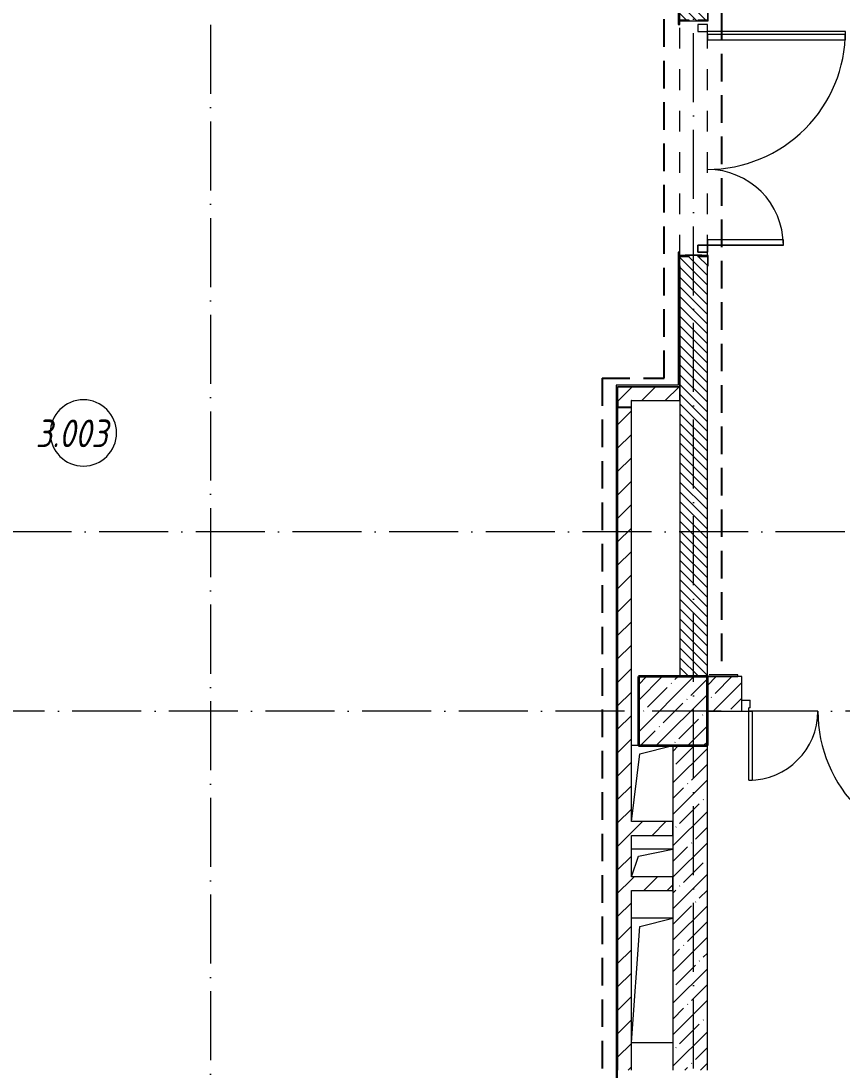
# Model space of a CAD drawing. Header units: millimetres. Extents: x -213536 to 1564669, y -45299 to 942238.
# Drawn here: x 432094 to 438041, y 505902 to 513502 of the extents above; entities that cross this region are included whole.
import ezdxf

# ---------------------------------------------------------------- set-up
doc = ezdxf.new("R2010")
doc.units = ezdxf.units.MM
for name, pattern in [('50_200_ШТРИХ_1Т_ш5_п1_п1_', [700, 500, -100, 0, -100]), ('Штрих короткий', [300, 150, -150]), ('Штриховая _2 мм - 1 мм_', [300, 200, -100])]:
    doc.linetypes.add(name, pattern=pattern)
for name, color, linetype, lineweight in [('0-1', 7, 'Continuous', 5), ('0-2', 7, 'Continuous', 9), ('3) ЖБ 4м', 3, 'Continuous', 30), ('Двери', 7, 'Continuous', 9), ('Каркас_Импост', 7, 'Continuous', 13), ('Марки помещений', 7, 'Continuous', 9), ('Несущие колонны', 7, 'Continuous', 9), ('Несущие колонны-1', 7, 'Continuous', 35), ('Обобщенные модели', 7, 'Continuous', 9), ('Оси-2', 7, '50_200_ШТРИХ_1Т_ш5_п1_п1_', 9), ('Открывание-1', 7, 'Continuous', 9), ('Панель', 7, 'Continuous', 13), ('Перемычка-1', 7, 'Штрих короткий', 9), ('Стены-1', 7, 'Continuous', 13), ('Штриховка разреза-1', 7, 'Continuous', 9), ('Элементы узлов-2', 7, 'Continuous', 9)]:
    doc.layers.add(name, color=color, linetype=linetype, lineweight=lineweight)
doc.layers.add('СТ-1_1', color=7, linetype='Штриховая _2 мм - 1 мм_', lineweight=90, true_color=0x888888)
doc.layers.get('0-2').off()
doc.styles.add('ISOCPEUR_I_6', font='isocpeui.ttf', dxfattribs={"width": 0.85, "height": 3.5})
pattern_1 = [(45, (0, 0), (-114.04925, 114.04925), []), (45, (114.05, 0), (-114.04925, 114.04925), [201.612, -40.322, 3.353, -36.97])]
pattern_2 = [(45, (0, 0), (-84.85281, 84.85281), [])]

# ---------------------------------------------------------------- blocks, each defined once
blk = doc.blocks.new('Ос 3 эт верх часть')
at = {"layer": 'Оси-2'}
for p, q in [((433466, 535177.6), (433466, 499613)), ((436966, 499613), (436966, 535177.6)), ((535374.3, 509802.4), (426847.2, 509802.4)), ((441366, 508502.4), (426847.2, 508502.4))]:
    blk.add_line(p, q, dxfattribs=at)
blk = doc.blocks.new('BSC_Колонна _Прямоугольная - 500х500-V20-АИ2_03_План отделки стен 3-го этажа _Часть 1_')
at = {"layer": 'Несущие колонны'}
h = blk.add_hatch(dxfattribs=at)
h.set_pattern_fill('FP_26', color=256, style=0, pattern_type=2)
h.set_pattern_definition([(45, (-7650, -63600), (-114.04925, 114.04925), []), (45, (-7535.95, -63600), (-114.04925, 114.04925), [201.613, -40.323, 3.353, -36.97])])
h.paths.add_polyline_path([(-250, -250), (250, -250), (250, 250), (-250, 250)], flags=0)
at = {"layer": 'Несущие колонны-1'}
for p, q in [((250, 250), (-250, 250)), ((-250, 250), (-250, -250)), ((250, -250), (250, 250)), ((-250, -250), (250, -250))]:
    blk.add_line(p, q, dxfattribs=at)
blk = doc.blocks.new('Проем_Дверь_Прямоугольный - 1700х2400h_дверные проемы-28704395-АИ2_03_План отделки стен 3-го этажа _Часть 1_')
at = {"layer": 'Перемычка-1'}
for p, q in [((850, 100), (-850, 100)), ((850, -100), (-850, -100))]:
    blk.add_line(p, q, dxfattribs=at)
blk = doc.blocks.new('Дверь_СКБ_2Ст_Внутренняя_ШЕР - СОШ_Д-31__Дв_1600x2100h_ЛК_Лифтовой холл _зона безопасности МГН__EIS60-26412756-АИ2_03_План отделки стен 3-го этажа _Часть 1_')
at = {"layer": 'Каркас_Импост'}
for p, q in [((-737.5, 125), (-787.5, 125)), ((-787.5, 125), (-787.5, 45)), ((-737.5, 125), (-737.5, 100)), ((-737.5, 100), (-727.5, 100)), ((-727.5, 100), (-727.5, 45)), ((752.5, 100), (762.5, 100)), ((752.5, 100), (752.5, 45)), ((812.5, 125), (762.5, 125)), ((762.5, 125), (762.5, 100)), ((812.5, 125), (812.5, 45)), ((-727.5, 45), (-787.5, 45)), ((812.5, 45), (752.5, 45))]:
    blk.add_line(p, q, dxfattribs=at)
at = {"layer": 'Открывание-1'}
for centre, radius, start, end in [((-737.5, 125), 1000, 0, 90), ((762.5, 125), 500, 90, 180)]:
    blk.add_arc(centre, radius, start, end, dxfattribs=at)
at = {"layer": 'Панель'}
for p, q in [((-737.5, 1125), (-712.5, 1125)), ((-737.5, 1125), (-737.5, 125)), ((-712.5, 125), (-712.5, 1125)), ((762.5, 625), (737.5, 625)), ((737.5, 125), (737.5, 625)), ((762.5, 625), (762.5, 125)), ((-737.5, 125), (-712.5, 125)), ((762.5, 125), (737.5, 125))]:
    blk.add_line(p, q, dxfattribs=at)
blk = doc.blocks.new('Дверь_Витражная_СКБ_2Ст2 - ДВВ_ДАО_СОШ_Классы-V181-АИ2_03_План отделки стен 3-го этажа _Часть 1_')
at = {"layer": 'Двери'}
for p, q in [((-775, 1035), (-775, 35)), ((775, 585), (775, 35))]:
    blk.add_line(p, q, dxfattribs=at)
for centre, radius, start, end in [((-775, 35), 1000, 360, 90), ((775, 35), 550, 90, 180)]:
    blk.add_arc(centre, radius, start, end, dxfattribs=at)
at = {"layer": 'Элементы узлов-2'}
for p, q in [((-713, 1035), (-753, 1035)), ((-753, 1035), (-753, 35)), ((-713, 35), (-713, 1035)), ((775, 585), (735, 585)), ((735, 585), (735, 35)), ((775, 35), (775, 585)), ((-825, 35), (-825, -35)), ((-775, 35), (-825, 35)), ((-775, 35), (-825, 35)), ((-825, 35), (-825, -35)), ((-775, -35), (-775, 35)), ((-775, -35), (-775, 35)), ((-753, 35), (-713, 35)), ((735, 35), (775, 35)), ((775, -35), (775, 35)), ((775, 35), (825, 35)), ((775, 35), (775, -35)), ((825, 35), (775, 35)), ((825, 35), (825, -35)), ((825, -35), (825, 35)), ((-825, -35), (-775, -35)), ((-825, -35), (-775, -35)), ((825, -35), (775, -35)), ((775, -35), (825, -35))]:
    blk.add_line(p, q, dxfattribs=at)
blk = doc.blocks.new('Фахверк_СКБ_Уголок - 200_3960-28268576-АИ2_03_План отделки стен 3-го этажа _Часть 1_')
at = {"layer": 'Обобщенные модели'}
for p, q in [((200, 156), (125, 156)), ((125, 156), (125, 81)), ((200, 150), (200, 156)), ((125, 81), (131, 81)), ((131, 81), (131, 150)), ((131, 150), (200, 150)), ((131, 19), (125, 19)), ((125, 19), (125, -56)), ((131, -50), (131, 19)), ((125, -56), (200, -56)), ((200, -50), (131, -50)), ((200, -56), (200, -50))]:
    blk.add_line(p, q, dxfattribs=at)
blk = doc.blocks.new('154_Стойка_СКБ_Уголок - СМ-2480_200-28346303-АИ2_03_План отделки стен 3-го этажа _Часть 1_')
at = {"layer": 'Обобщенные модели'}
for p, q in [((125, 156), (125, 81)), ((200, 156), (125, 156)), ((200, 150), (200, 156)), ((125, 81), (131, 81)), ((131, 81), (131, 150)), ((131, 150), (200, 150)), ((131, 19), (125, 19)), ((125, 19), (125, -56)), ((131, -50), (131, 19)), ((125, -56), (200, -56)), ((200, -50), (131, -50)), ((200, -56), (200, -50))]:
    blk.add_line(p, q, dxfattribs=at)
blk = doc.blocks.new('Стойка_Влож_Полоса боковая - Полоса-28213942-АИ2_03_План отделки стен 3-го этажа _Часть 1_')
at = {"layer": 'Обобщенные модели'}
for p, q in [((-5, 60), (0, 60)), ((-5, -60), (-5, 60)), ((0, 31), (0, -31)), ((0, -60), (-5, -60))]:
    blk.add_line(p, q, dxfattribs=at)
blk = doc.blocks.new('AR_Отверстие прямоугольное _в плите_ - AR_Отверстие прямоугольное _в плите_-V236-АИ2_03_План отделки стен 3-го этажа _Часть 1_')
at = {"layer": 'Обобщенные модели'}
for p, q in [((150, 100), (-150, 100)), ((-100, 50), (150, 100)), ((-150, -100), (-100, 50))]:
    blk.add_line(p, q, dxfattribs=at)
blk = doc.blocks.new('AR_Отверстие прямоугольное _в плите_ - AR_Отверстие прямоугольное _в плите_-30552638-АИ2_03_План отделки стен 3-го этажа _Часть 1_')
at = {"layer": 'Обобщенные модели'}
for p, q in [((-100, 275), (-150, 275)), ((-90, 215), (150, 275)), ((-150, -275), (-90, 215))]:
    blk.add_line(p, q, dxfattribs=at)
blk = doc.blocks.new('AR_Отверстие прямоугольное _в плите_ - AR_Отверстие прямоугольное _в плите_-V238-АИ2_03_План отделки стен 3-го этажа _Часть 1_')
at = {"layer": 'Обобщенные модели'}
for p, q in [((150, 450), (-150, 450)), ((-150, -450), (-90, 390)), ((-90, 390), (150, 450)), ((-150, -450), (150, -450))]:
    blk.add_line(p, q, dxfattribs=at)
blk = doc.blocks.new('154_Фахверк_СКБ_Швеллер - Тип_100_3960_зеркало-28515619-АИ2_03_План отделки стен 3-го этажа _Часть 1_')
at = {"layer": 'Обобщенные модели'}
for p, q in [((175, 50), (125, 50)), ((125, 50), (125, -50)), ((128, 47), (175, 47)), ((128, -47), (128, 47)), ((175, 47), (175, 50)), ((125, -50), (175, -50)), ((175, -47), (128, -47)), ((175, -50), (175, -47))]:
    blk.add_line(p, q, dxfattribs=at)
blk = doc.blocks.new('0125-Р-ОО-Ш2-АР-о_23_10_2024_rvt-1-АИ2_03_План отделки стен 3-го этажа _Часть 1_')
at = {"layer": 'Штриховка разреза-1'}
h = blk.add_hatch(dxfattribs=at)
h.set_pattern_fill('FP_1', color=256, style=0, pattern_type=2)
h.set_pattern_definition([(135, (0, 0), (-35.35534, -35.35534), [])])
h.paths.add_polyline_path([(7900, 63850), (7900, 66894), (7831, 66894), (7831, 66900), (7769, 66900), (7769, 66894), (7700, 66894), (7700, 63850)], flags=0)
h.paths.add_polyline_path([(7769, 68600), (7831, 68600), (7831, 68606), (7900, 68606), (7900, 69000), (7700, 69000), (7700, 68606), (7769, 68606)], flags=0)
h = blk.add_hatch(dxfattribs=at)
h.set_pattern_fill('FP_121', color=256, style=0, pattern_type=2)
h.set_pattern_definition(pattern_2)
h.paths.add_polyline_path([(7347, 65850), (7700, 65850), (7700, 65950), (7250, 65950), (7250, 65850), (7253, 65850)], flags=0)
h = blk.add_hatch(dxfattribs=at)
h.set_pattern_fill('FP_121', color=256, style=0, pattern_type=2)
h.set_pattern_definition(pattern_2)
h.paths.add_polyline_path([(7350, 61000), (7350, 65800), (7250, 65800), (7250, 61000)], flags=0)
h.paths.add_polyline_path([(7347, 65803), (7347, 65850), (7253, 65850), (7253, 65803)], flags=0)
h = blk.add_hatch(dxfattribs=at)
h.set_pattern_fill('FP_2', color=256, style=0, pattern_type=2)
h.set_pattern_definition(pattern_1)
h.paths.add_polyline_path([(9950, 63600), (9950, 63850), (9750, 63850), (9750, 63600)], flags=0)
h.paths.add_polyline_path([(7900, 63600), (8150, 63600), (8150, 63850), (7900, 63850)], flags=0)
h = blk.add_hatch(dxfattribs=at)
h.set_pattern_fill('FP_2', color=256, style=0, pattern_type=2)
h.set_pattern_definition(pattern_1)
h.paths.add_polyline_path([(7900, 61000), (7900, 63350), (7650, 63350), (7650, 61000)], flags=0)
h = blk.add_hatch(dxfattribs=at)
h.set_pattern_fill('FP_121', color=256, style=0, pattern_type=2)
h.set_pattern_definition(pattern_2)
h.paths.add_polyline_path([(7650, 62700), (7650, 62800), (7350, 62800), (7350, 62700)], flags=0)
h = blk.add_hatch(dxfattribs=at)
h.set_pattern_fill('FP_121', color=256, style=0, pattern_type=2)
h.set_pattern_definition(pattern_2)
h.paths.add_polyline_path([(7650, 62300), (7650, 62400), (7350, 62400), (7350, 62300)], flags=0)
at = {"layer": 'Стены-1'}
for p, q in [((7769, 68600), (7831, 68600)), ((7700, 66825), (7700, 63850)), ((7900, 63850), (7900, 66825)), ((7700, 65950), (7250, 65950)), ((7250, 65950), (7250, 65850)), ((7700, 65850), (7700, 65950)), ((7350, 65850), (7700, 65850)), ((7250, 65800), (7250, 61000)), ((7350, 62800), (7350, 65800)), ((8150, 63850), (7900, 63850)), ((8150, 63600), (8150, 63850)), ((7900, 63600), (8150, 63600)), ((7650, 63350), (7650, 61000)), ((7900, 61000), (7900, 63350)), ((7650, 62800), (7350, 62800)), ((7650, 62700), (7650, 62800)), ((7350, 62400), (7350, 62700)), ((7350, 62700), (7650, 62700)), ((7650, 62400), (7350, 62400)), ((7650, 62300), (7650, 62400)), ((7350, 61000), (7350, 62300)), ((7350, 62300), (7650, 62300))]:
    blk.add_line(p, q, dxfattribs=at)
at = {"layer": '0-2'}
for name, p, rotation in [('Фахверк_СКБ_Уголок - 200_3960-28268576-АИ2_03_План отделки стен 3-го этажа _Часть 1_', (7850, 68475), 89.99999999999991), ('Проем_Дверь_Прямоугольный - 1700х2400h_дверные проемы-28704395-АИ2_03_План отделки стен 3-го этажа _Часть 1_', (7800, 67750), 269.9999999999999), ('Дверь_Витражная_СКБ_2Ст2 - ДВВ_ДАО_СОШ_Классы-V181-АИ2_03_План отделки стен 3-го этажа _Часть 1_', (7865, 67750), 269.9999999999972), ('154_Стойка_СКБ_Уголок - СМ-2480_200-28346303-АИ2_03_План отделки стен 3-го этажа _Часть 1_', (7750, 67025), 269.9999999999999), ('Стойка_Влож_Полоса боковая - Полоса-28213942-АИ2_03_План отделки стен 3-го этажа _Часть 1_', (7800, 66900), 269.9999999999999), ('154_Фахверк_СКБ_Швеллер - Тип_100_3960_зеркало-28515619-АИ2_03_План отделки стен 3-го этажа _Часть 1_', (7300, 65675), 90.0000000000001), ('Дверь_СКБ_2Ст_Внутренняя_ШЕР - СОШ_Д-31__Дв_1600x2100h_ЛК_Лифтовой холл _зона безопасности МГН__EIS60-26412756-АИ2_03_План отделки стен 3-го этажа _Часть 1_', (8962.5, 63725), 180)]:
    blk.add_blockref(name, p, dxfattribs=dict(at, rotation=rotation))
for name, p in [('BSC_Колонна _Прямоугольная - 500х500-V20-АИ2_03_План отделки стен 3-го этажа _Часть 1_', (7650, 63600)), ('AR_Отверстие прямоугольное _в плите_ - AR_Отверстие прямоугольное _в плите_-30552638-АИ2_03_План отделки стен 3-го этажа _Часть 1_', (7500, 63075)), ('AR_Отверстие прямоугольное _в плите_ - AR_Отверстие прямоугольное _в плите_-V236-АИ2_03_План отделки стен 3-го этажа _Часть 1_', (7500, 62500)), ('AR_Отверстие прямоугольное _в плите_ - AR_Отверстие прямоугольное _в плите_-V238-АИ2_03_План отделки стен 3-го этажа _Часть 1_', (7500, 61650))]:
    blk.add_blockref(name, p, dxfattribs=at)
blk = doc.blocks.new('AI_Марка_Помещение_х1__Общий_E___ISO-2_1K_ - Номер-16210215-АИ2_03_План отделки стен 3-го этажа _Часть 1_')
at = {"layer": 'Марки помещений'}
for start, end in [(360, 180), (180, 360)]:
    blk.add_arc((0.039, 0.312), 2.4, start, end, dxfattribs=at)
blk = doc.blocks.new('3этВверх')
at = {"layer": 'СТ-1_1', "lineweight": 25}
for p, q in [((437171.4, 508864.4), (437171.4, 514514.4)), ((436754, 510914.4), (436754, 513690.4)), ((436304, 510914.4), (436304, 504492.4)), ((436304, 510914.4), (436754, 510914.4))]:
    blk.add_line(p, q, dxfattribs=at)
at = {"layer": 'Стены-1'}
for p, q in [((436854, 513790.4), (436854, 513477.4)), ((436854, 513477.4), (436866, 513477.4)), ((436866, 513477.4), (436866, 513502.4)), ((436866, 511827.4), (436854, 511827.4)), ((436854, 511827.4), (436854, 510864.4)), ((436866, 511802.4), (436866, 511827.4)), ((436866, 510852.4), (436866, 511727.4)), ((436404, 510864.4), (436404, 504590.4)), ((436854, 510864.4), (436404, 510864.4)), ((436416, 510752.4), (436416, 510852.4)), ((436416, 510852.4), (436866, 510852.4)), ((436416, 505276.4), (436416, 510702.4)), ((437066, 508764.4), (437066, 508752.4)), ((437066, 508752.4), (437286, 508752.4)), ((437286, 508764.4), (437078, 508764.4)), ((437286, 508752.4), (437286, 508764.4))]:
    blk.add_line(p, q, dxfattribs=at)
at = {"layer": '0-1'}
blk.add_blockref('0125-Р-ОО-Ш2-АР-о_23_10_2024_rvt-1-АИ2_03_План отделки стен 3-го этажа _Часть 1_', (429166, 444902.4), dxfattribs=at)
at = {"layer": 'Марки помещений', "xscale": 99.99999999999993, "yscale": 99.99999999999993, "zscale": 99.99999999999993}
blk.add_blockref('AI_Марка_Помещение_х1__Общий_E___ISO-2_1K_ - Номер-16210215-АИ2_03_План отделки стен 3-го этажа _Часть 1_', (432542.5, 510486.9), dxfattribs=at)
at = {"layer": 'Марки помещений', "insert": (432199.8, 510614.8), "char_height": 200, "width": 785.654, "attachment_point": 1, "style": 'ISOCPEUR_I_6'}
blk.add_mtext('3.003', dxfattribs=at)

msp = doc.modelspace()

# ---------------------------------------------------------------- block references
at = {"color": 5, "lineweight": 30}
msp.add_blockref('Ос 3 эт верх часть', (0, 0), dxfattribs=at)
at = {"layer": '3) ЖБ 4м'}
msp.add_blockref('3этВверх', (0, 0), dxfattribs=at)

doc.saveas('drawing.dxf')
